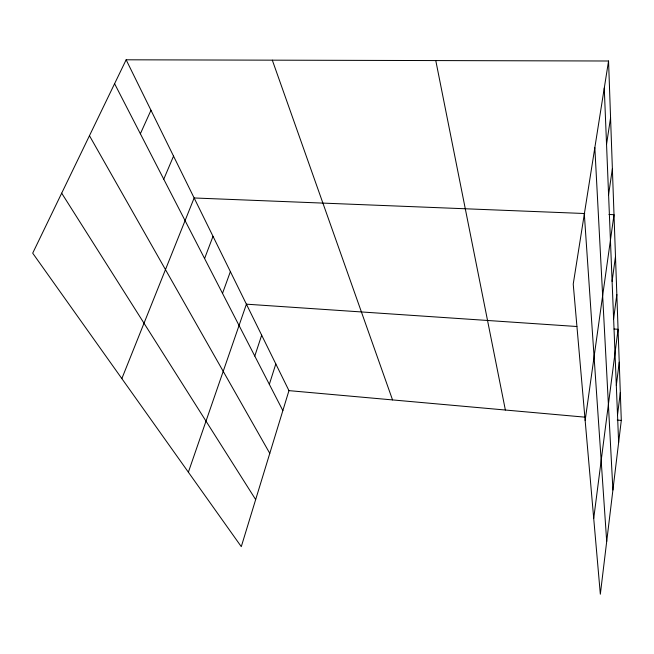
<?xml version="1.0" encoding="UTF-8"?>
<svg xmlns="http://www.w3.org/2000/svg" width="654" height="654" viewBox="0 0 654 654"><rect width="100%" height="100%" fill="white"/><g stroke="black" fill="none" stroke-linecap="round" stroke-linejoin="round"><path stroke-width="0.98" d="M608.555 61.002L621.3 420.416L600.339 594.2L573.231 284.098L608.555 61.002L126.14 59.8L32.7 253.163L241.285 546.646L288.954 390.634L126.14 59.8M617.523 415.118L620.311 392.482M616.321 385.41L619.24 362.21M593.718 518.467L618.071 329.289L614.049 329.019M613.615 318.833L616.836 294.472M612.095 281.367L615.488 256.425M585.15 420.497L614.008 214.684L608.956 214.487M608.588 194.778L612.373 168.683M606.544 144.379L610.566 117.736M269.342 384.331L275.816 363.935M254.782 356.046L261.674 335.2M188.368 472.188L246.411 304.175L576.869 326.51M222.515 293.368L230.38 271.614M204.588 258.534L213.016 236.331M121.848 378.601L194.14 197.974L584.725 213.523M163.753 179.204L173.539 156.118M140.373 133.759L150.976 110.264M288.954 390.634L584.807 417.146M617.245 420.056L621.3 420.416M61.689 193.183L255.665 499.574M89.459 135.705L269.783 453.369M114.597 83.696L282.855 410.598M272.317 60.168L392.547 399.921M435.777 60.569L505.37 410.025M584.324 214.054L606.699 541.487M594.838 147.649L612.912 489.977M604.263 88.143L618.635 442.505"/></g></svg>
